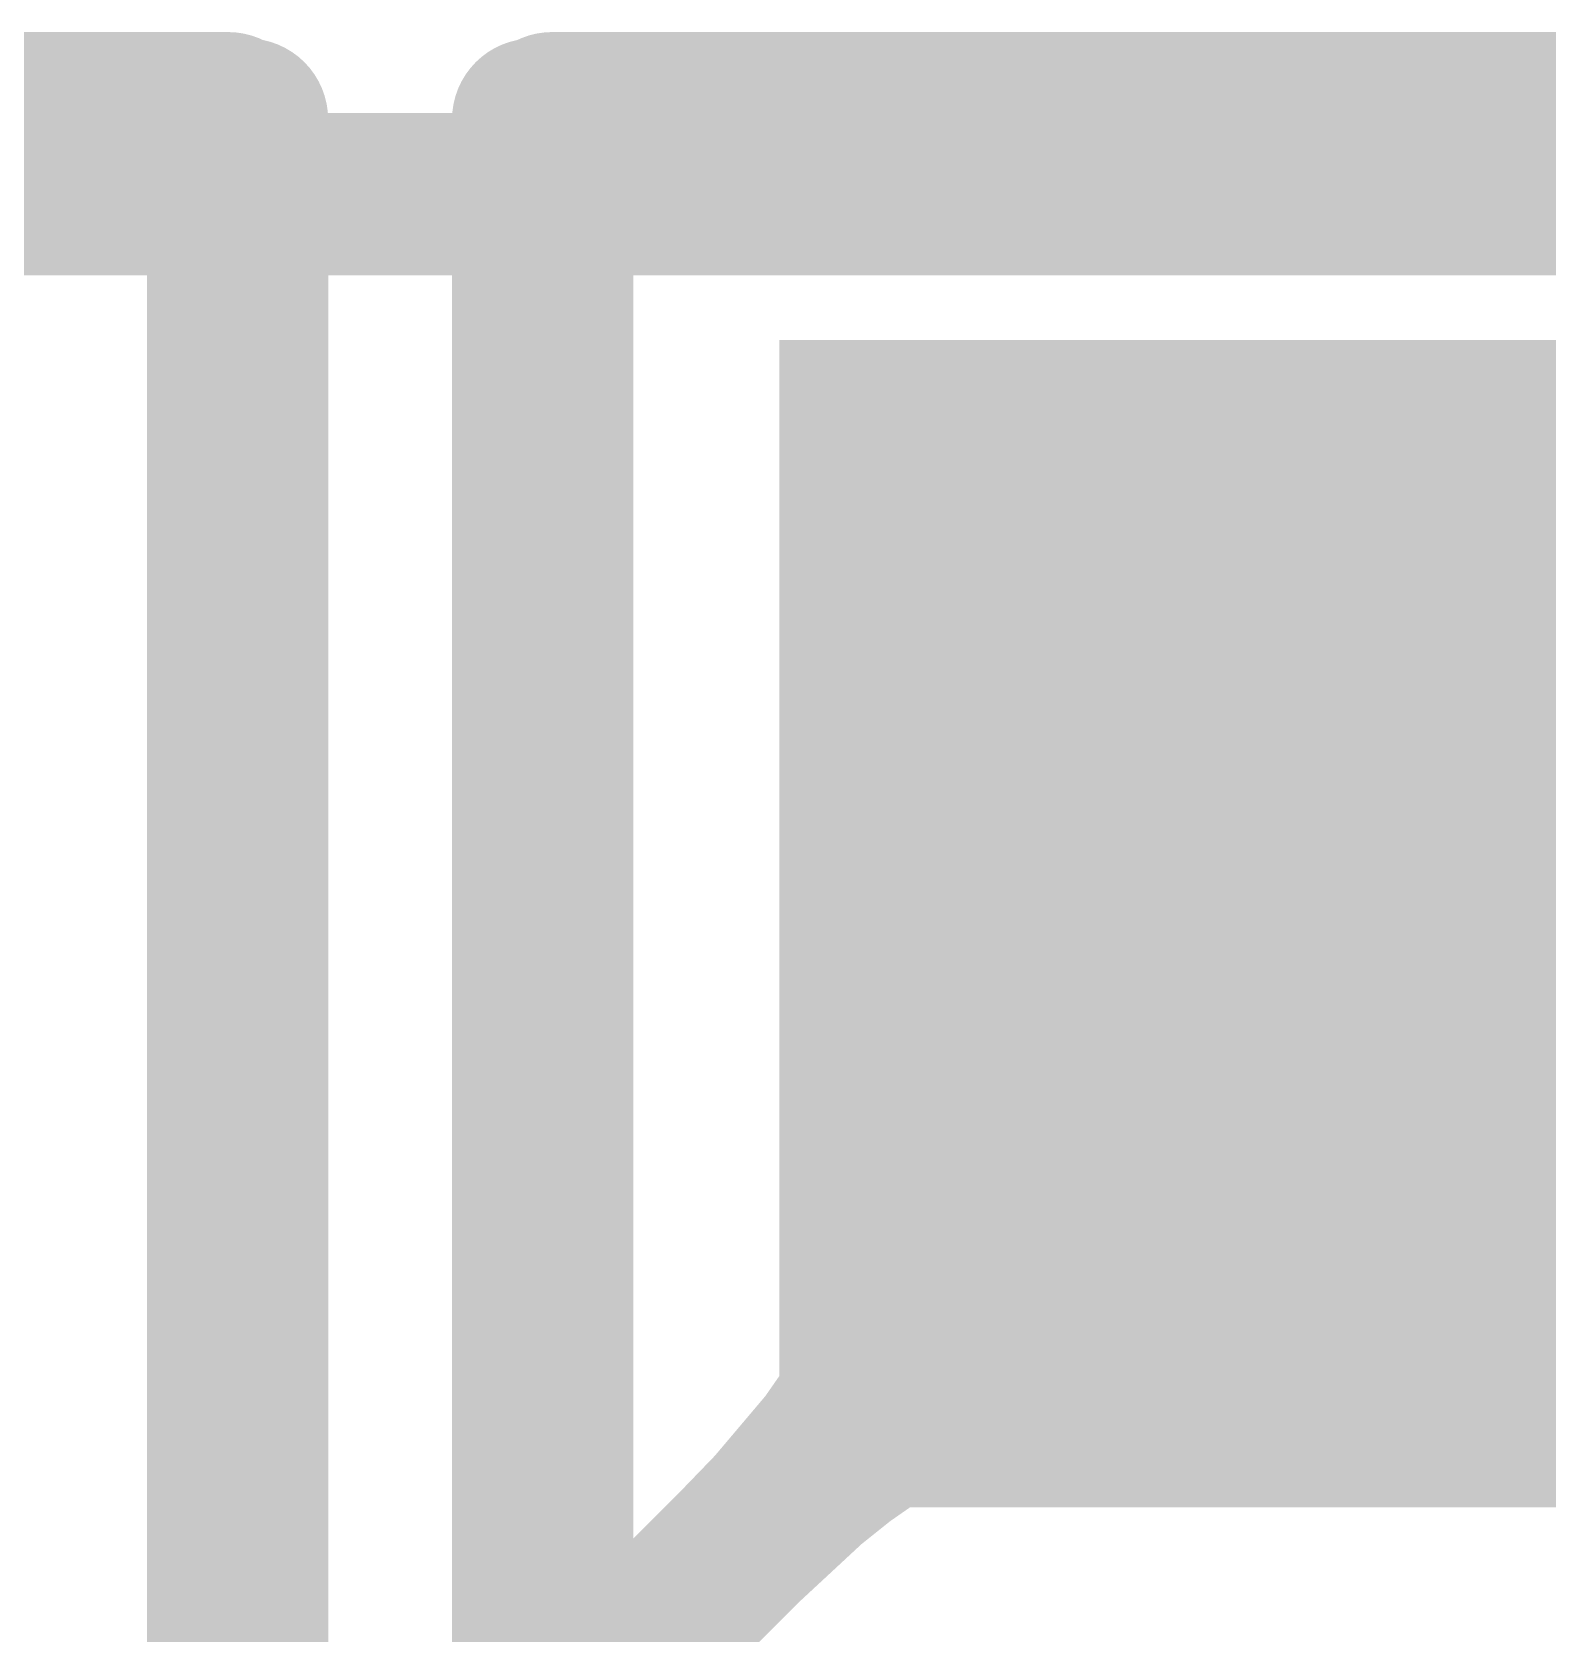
# Model space of a CAD drawing. Header units: inches. Extents: x 0.91 to 3.83, y 2.65 to 3.83.
# Drawn here: x 2.536 to 2.6295, y 3.3017 to 3.4006 of the extents above; entities that cross this region are included whole.
import ezdxf

# ---------------------------------------------------------------- set-up
doc = ezdxf.new("R2010")
doc.units = ezdxf.units.IN
doc.header["$MEASUREMENT"] = 0
for name, color, linetype in [('Bottom Layer', 5, 'Continuous'), ('Bottom Solder', 6, 'Continuous'), ('Mechanical 16', 56, 'Continuous'), ('Multi-Layer', 9, 'Continuous'), ('Pad Holes', 156, 'Continuous'), ('Top Layer', 1, 'Continuous'), ('Top Overlay', 2, 'Continuous'), ('Top Solder', 216, 'Continuous')]:
    doc.layers.add(name, color=color, linetype=linetype)

# ---------------------------------------------------------------- blocks, each defined once
blk = doc.blocks.new('JMP_3_PTH_180_44')
at = {"layer": 'Mechanical 16'}
for points in [[(0.149606, 0.051181, 0.01, 0.01, 0), (-0.149606, 0.051181, 0.01, 0.01, 0)], [(-0.149606, -0.051181, 0.01, 0.01, 0), (-0.149606, 0.051181, 0.01, 0.01, 0)]]:
    blk.add_lwpolyline(points, format="xyseb", dxfattribs=at)
blk.add_lwpolyline([(-0.152106, 0.051181, 0.005, 0.005, 1), (-0.147106, 0.051181, 0.005, 0.005, 1)], format="xyseb", close=True, dxfattribs=at)
blk.add_lwpolyline([(-0.152106, 0.051181, 0.005, 0.005, 1), (-0.147106, 0.051181, 0.005, 0.005, 1)], format="xyseb", close=True, dxfattribs=at)
at = {"layer": 'Top Overlay'}
for points in [[(-0.15, -0.05, 0.01, 0.01, 0), (-0.15, 0.05, 0.01, 0.01, 0)], [(0.15, 0.05, 0.01, 0.01, 0), (-0.15, 0.05, 0.01, 0.01, 0)]]:
    blk.add_lwpolyline(points, format="xyseb", dxfattribs=at)
blk.add_lwpolyline([(-0.1525, 0.05, 0.005, 0.005, 1), (-0.1475, 0.05, 0.005, 0.005, 1)], format="xyseb", close=True, dxfattribs=at)
blk.add_lwpolyline([(-0.1525, 0.05, 0.005, 0.005, 1), (-0.1475, 0.05, 0.005, 0.005, 1)], format="xyseb", close=True, dxfattribs=at)
blk = doc.blocks.new('JMP_3_PTH_180_45')
at = {"layer": 'Bottom Layer'}
blk.add_hatch(color=5, dxfattribs=at).paths.add_polyline_path([(-0.135, 0.035), (-0.065, 0.035), (-0.065, -0.035), (-0.135, -0.035)])
at = {"layer": 'Bottom Solder'}
blk.add_hatch(color=6, dxfattribs=at).paths.add_polyline_path([(-0.136, 0.036), (-0.064, 0.036), (-0.064, -0.036), (-0.136, -0.036)])
at = {"layer": 'Multi-Layer'}
blk.add_hatch(color=9, dxfattribs=at).paths.add_polyline_path([(-0.135, 0.035), (-0.065, 0.035), (-0.065, -0.035), (-0.135, -0.035)])
at = {"layer": 'Pad Holes'}
h = blk.add_hatch(color=7, dxfattribs=at)
edge = h.paths.add_edge_path()
edge.add_arc((-0.1, 0), 0.0215, 0, 360)
at = {"layer": 'Top Layer'}
blk.add_hatch(color=1, dxfattribs=at).paths.add_polyline_path([(-0.135, 0.035), (-0.065, 0.035), (-0.065, -0.035), (-0.135, -0.035)])
at = {"layer": 'Top Solder'}
blk.add_hatch(color=216, dxfattribs=at).paths.add_polyline_path([(-0.136, 0.036), (-0.064, 0.036), (-0.064, -0.036), (-0.136, -0.036)])
at = {"layer": 'Mechanical 16'}
for points in [[(-0.149606, -0.051181, 0.01, 0.01, 0), (-0.149606, 0.051181, 0.01, 0.01, 0)], [(-0.149606, -0.051181, 0.01, 0.01, 0), (0.149606, -0.051181, 0.01, 0.01, 0)]]:
    blk.add_lwpolyline(points, format="xyseb", dxfattribs=at)
blk.add_lwpolyline([(-0.152106, -0.051181, 0.005, 0.005, 1), (-0.147106, -0.051181, 0.005, 0.005, 1)], format="xyseb", close=True, dxfattribs=at)
blk.add_lwpolyline([(-0.152106, -0.051181, 0.005, 0.005, 1), (-0.147106, -0.051181, 0.005, 0.005, 1)], format="xyseb", close=True, dxfattribs=at)
at = {"layer": 'Top Overlay'}
for points in [[(-0.15, -0.05, 0.01, 0.01, 0), (-0.15, 0.05, 0.01, 0.01, 0)], [(-0.15, -0.05, 0.01, 0.01, 0), (0.15, -0.05, 0.01, 0.01, 0)]]:
    blk.add_lwpolyline(points, format="xyseb", dxfattribs=at)
blk.add_lwpolyline([(-0.1525, -0.05, 0.005, 0.005, 1), (-0.1475, -0.05, 0.005, 0.005, 1)], format="xyseb", close=True, dxfattribs=at)
blk.add_lwpolyline([(-0.1525, -0.05, 0.005, 0.005, 1), (-0.1475, -0.05, 0.005, 0.005, 1)], format="xyseb", close=True, dxfattribs=at)

msp = doc.modelspace()

# ---------------------------------------------------------------- hatches: boundary and pattern name
at = {"layer": 'Top Layer'}
msp.add_hatch(color=1, dxfattribs=at).paths.add_polyline_path([(2.576159, 3.310671), (2.578139, 3.312722), (2.58125, 3.316399), (2.582382, 3.318025), (2.58323, 3.31951), (2.583796, 3.320854), (2.584079, 3.322056), (2.584079, 3.323116), (2.583796, 3.324036), (2.58323, 3.324813), (2.597372, 3.310671), (2.596595, 3.311237), (2.595675, 3.31152), (2.594615, 3.31152), (2.593413, 3.311237), (2.592069, 3.310671), (2.590584, 3.309823), (2.588958, 3.308691), (2.58719, 3.307277), (2.58323, 3.3036)])

# ---------------------------------------------------------------- linework, layer by layer
at = {"layer": 'Bottom Layer'}
msp.add_lwpolyline([(2.407532, 3.390551, 0.01, 0.01, 0), (2.68829, 3.390551, 0.01, 0.01, 0)], format="xyseb", dxfattribs=at)
at = {"layer": 'Top Layer'}
msp.add_lwpolyline([(2.56311, 3.290551, 0.01, 0.01, 0), (2.61811, 3.345551, 0.01, 0.01, 0)], format="xyseb", dxfattribs=at)
msp.add_lwpolyline([(2.61561, 3.345551, 0.005, 0.005, 1), (2.62061, 3.345551, 0.005, 0.005, 1)], format="xyseb", close=True, dxfattribs=at)

# ---------------------------------------------------------------- block references
at = {"rotation": 270}
for name, p in [('JMP_3_PTH_180_44', (2.49811, 3.245551)), ('JMP_3_PTH_180_45', (2.61811, 3.245551))]:
    msp.add_blockref(name, p, dxfattribs=at)

doc.saveas('drawing.dxf')
